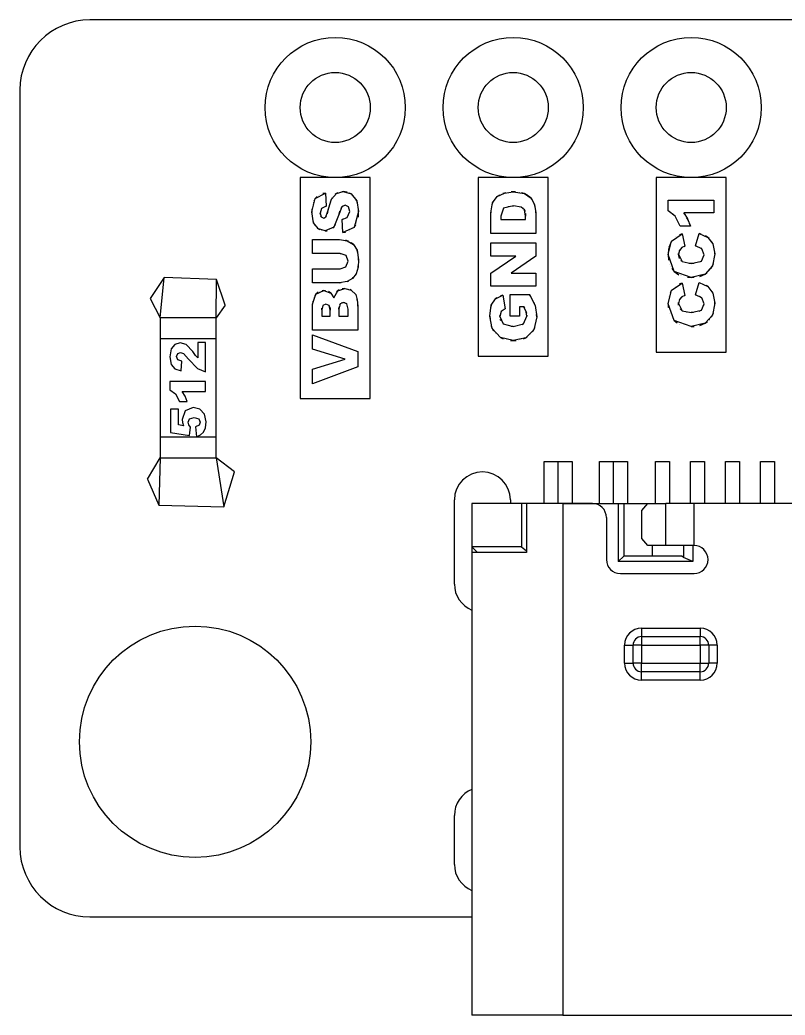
# Model space of a CAD drawing. Extents: x 0 to 21.7, y -1.4 to 12.8.
# Drawn here: x 0 to 10.92, y -1.4 to 12.8 of the extents above; entities that cross this region are included whole.
import ezdxf

# ---------------------------------------------------------------- set-up
doc = ezdxf.new("R2010")
doc.units = 0
doc.layers.get('0').update_dxf_attribs({"linetype": 'continuous'})

# ---------------------------------------------------------------- blocks, each defined once
blk = doc.blocks.new('FACEFEAT')
at = {"color": 0}
for p, q in [((20.7, 12.8), (1, 12.8)), ((0, 11.8), (0, 1)), ((5, 10.55), (4, 10.55)), ((4, 10.55), (4, 7.4)), ((5, 7.4), (5, 10.55)), ((7.54, 10.55), (6.54, 10.55)), ((6.54, 10.55), (6.54, 8)), ((7.54, 8), (7.54, 10.55)), ((9.08, 10.55), (9.08, 8.058)), ((10.08, 10.55), (9.08, 10.55)), ((10.08, 8.058), (10.08, 10.55)), ((4.359, 10.329), (4.37, 10.141)), ((9.249, 10.078), (9.249, 10.226)), ((9.249, 10.226), (9.905, 10.226)), ((9.905, 10.226), (9.905, 10.045)), ((4.609, 9.765), (4.597, 9.954)), ((6.719, 9.752), (6.719, 10.048)), ((6.865, 10.001), (6.865, 9.951)), ((6.865, 9.951), (7.217, 9.951)), ((7.217, 9.951), (7.217, 10)), ((7.364, 10.048), (7.364, 9.752)), ((9.905, 10.045), (9.475, 10.045)), ((9.569, 9.857), (9.422, 9.857)), ((4.177, 9.469), (4.177, 9.668)), ((4.177, 9.668), (4.562, 9.668)), ((7.364, 9.752), (6.719, 9.752)), ((9.45, 9.746), (9.489, 9.57)), ((9.641, 9.578), (9.694, 9.753)), ((6.719, 9.429), (6.719, 9.617)), ((6.719, 9.617), (7.364, 9.617)), ((7.364, 9.617), (7.364, 9.429)), ((4.571, 9.469), (4.177, 9.469)), ((6.719, 9.186), (7.076, 9.429)), ((7.076, 9.429), (6.719, 9.429)), ((7.364, 9.429), (7.01, 9.188)), ((4.177, 9.049), (4.177, 9.248)), ((4.177, 9.248), (4.571, 9.248)), ((2, 8.55), (2.059, 9.126)), ((2.8, 8.55), (2.804, 9.098)), ((6.719, 9), (6.719, 9.186)), ((7.01, 9.188), (7.364, 9.188)), ((7.364, 9.188), (7.364, 9)), ((4.562, 9.049), (4.177, 9.049)), ((7.364, 9), (6.719, 9)), ((9.45, 9.045), (9.489, 8.869)), ((9.641, 8.877), (9.694, 9.052)), ((6.89, 8.872), (6.925, 8.679)), ((6.996, 8.573), (6.996, 8.88)), ((6.996, 8.88), (7.271, 8.88)), ((4.177, 8.372), (4.177, 8.745)), ((4.553, 8.674), (4.553, 8.573)), ((4.684, 8.573), (4.684, 8.675)), ((4.822, 8.716), (4.822, 8.372)), ((7.191, 8.706), (7.13, 8.706)), ((7.13, 8.706), (7.13, 8.573)), ((2.8, 8.55), (2, 8.55)), ((2, 8.55), (2, 8.25)), ((2.8, 8.25), (2.8, 8.55)), ((4.308, 8.661), (4.308, 8.573)), ((4.308, 8.573), (4.43, 8.573)), ((4.43, 8.573), (4.43, 8.66)), ((4.553, 8.573), (4.684, 8.573)), ((7.13, 8.573), (6.996, 8.573)), ((2.8, 8.25), (2, 8.25)), ((2, 8.25), (2, 6.85)), ((2.8, 6.85), (2.8, 8.25)), ((4.177, 8.306), (4.822, 8.067)), ((4.822, 8.372), (4.177, 8.372)), ((4.177, 8.104), (4.177, 8.306)), ((2.537, 8.197), (2.537, 7.98)), ((2.65, 8.197), (2.537, 8.197)), ((2.65, 7.78), (2.65, 8.197)), ((4.642, 7.961), (4.177, 8.104)), ((4.177, 7.816), (4.642, 7.961)), ((4.822, 8.067), (4.822, 7.851)), ((6.54, 8), (7.54, 8)), ((9.08, 8.058), (10.08, 8.058)), ((2.301, 7.791), (2.312, 7.93)), ((4.177, 7.607), (4.177, 7.816)), ((4.822, 7.851), (4.177, 7.607)), ((2.65, 7.639), (2.141, 7.639)), ((2.141, 7.639), (2.141, 7.524)), ((2.65, 7.499), (2.65, 7.639)), ((2.317, 7.499), (2.65, 7.499)), ((4, 7.4), (5, 7.4)), ((2.15, 7.245), (2.15, 6.915)), ((2.261, 7.245), (2.15, 7.245)), ((2.261, 7.021), (2.261, 7.245)), ((2.276, 7.353), (2.389, 7.353)), ((2.336, 7.009), (2.261, 7.021)), ((2.419, 6.871), (2.436, 6.989)), ((2.505, 6.993), (2.52, 6.853)), ((2, 6.85), (2.8, 6.85)), ((2, 6.85), (2, 6.55)), ((2.15, 6.915), (2.419, 6.871)), ((2.8, 6.55), (2.8, 6.85)), ((2, 6.55), (1.985, 5.875)), ((2, 6.55), (2.8, 6.55)), ((2.8, 6.55), (2.909, 5.854)), ((7.48, 5.9), (7.48, 6.5)), ((7.48, 6.5), (7.68, 6.5)), ((7.68, 6.5), (7.88, 6.5)), ((7.68, 5.9), (7.68, 6.5)), ((7.88, 6.5), (7.88, 5.9)), ((8.27, 6.5), (8.47, 6.5)), ((8.27, 5.9), (8.27, 6.5)), ((8.47, 6.5), (8.67, 6.5)), ((8.47, 5.9), (8.47, 6.5)), ((8.67, 6.5), (8.67, 5.9)), ((9.07, 5.9), (9.07, 6.5)), ((9.07, 6.5), (9.27, 6.5)), ((9.27, 6.5), (9.27, 5.9)), ((9.57, 5.9), (9.57, 6.5)), ((9.57, 6.5), (9.77, 6.5)), ((9.77, 6.5), (9.77, 5.9)), ((10.07, 5.9), (10.07, 6.5)), ((10.07, 6.5), (10.27, 6.5)), ((10.27, 6.5), (10.27, 5.9)), ((10.57, 5.9), (10.57, 6.5)), ((10.57, 6.5), (10.77, 6.5)), ((10.77, 6.5), (10.77, 5.9)), ((6.2, 4.75), (6.2, 5.95)), ((6.45, 5.9), (6.45, 5.28)), ((7, 5.95), (7, 5.9)), ((7.23, 5.9), (7.158, 5.9)), ((7.158, 5.9), (7.158, 5.28)), ((7.23, 5.9), (7.23, 5.2)), ((7.75, 5.9), (8.54, 5.9)), ((8.17, 5.9), (7.75, 5.9)), ((7.75, 5.9), (7.75, -1.4)), ((8.54, 5.9), (8.62, 5.9)), ((8.54, 5.9), (8.54, 5.07)), ((8.62, 5.9), (9.025, 5.9)), ((8.62, 5.9), (8.62, 5.15)), ((8.96, 5.9), (9.22, 5.9)), ((9.22, 5.3), (9.22, 5.9)), ((12.23, 5.9), (9.62, 5.9)), ((9.62, 5.3), (9.62, 5.9)), ((8.37, 5.7), (8.37, 5.1)), ((8.874, 5.4), (8.874, 5.8)), ((6.53, 5.2), (6.45, 5.28)), ((6.45, 5.28), (6.45, 5.2)), ((9.22, 5.3), (8.96, 5.3)), ((9.025, 5.3), (9.025, 5.15)), ((9.468, 5.3), (9.468, 5.127)), ((9.605, 5.3), (9.605, 5.07)), ((6.45, 5.2), (6.45, -1.4)), ((8.54, 5.07), (8.62, 5.15)), ((9.445, 5.15), (8.62, 5.15)), ((9.468, 5.127), (9.445, 5.15)), ((9.605, 5.07), (9.468, 5.127)), ((9.605, 5.07), (8.54, 5.07)), ((8.57, 4.9), (9.62, 4.9)), ((8.87, 4.12), (9.71, 4.12)), ((8.87, 4), (9.71, 4)), ((8.63, 3.62), (8.63, 3.88)), ((8.75, 3.62), (8.75, 3.88)), ((8.87, 3.88), (9.71, 3.88)), ((8.87, 3.88), (8.87, 3.62)), ((9.71, 3.88), (9.71, 3.62)), ((9.83, 3.88), (9.83, 3.62)), ((9.95, 3.88), (9.95, 3.62)), ((8.87, 3.62), (9.71, 3.62)), ((9.71, 3.5), (8.87, 3.5)), ((9.71, 3.38), (8.87, 3.38)), ((6.2, 0.75), (6.2, 1.45)), ((1, 0), (6.45, 0)), ((7.75, -1.4), (14.1, -1.4))]:
    blk.add_line(p, q, dxfattribs=at)
for points in [[(4.167, 10.063), (4.212, 10.252)], [(4.212, 10.252), (4.194, 10.215)], [(4.212, 10.252), (4.359, 10.329)], [(4.242, 10.281), (4.212, 10.252)], [(4.257, 10.294), (4.257, 10.294)], [(4.257, 10.293), (4.257, 10.293)], [(4.272, 10.303), (4.272, 10.303)], [(4.273, 10.304), (4.273, 10.304)], [(4.321, 10.321), (4.321, 10.321)], [(4.323, 10.322), (4.322, 10.322)], [(4.359, 10.329), (4.325, 10.322)], [(4.389, 10.055), (4.446, 10.242)], [(4.446, 10.242), (4.43, 10.204)], [(4.446, 10.242), (4.517, 10.324)], [(4.456, 10.26), (4.446, 10.242)], [(4.478, 10.291), (4.478, 10.291)], [(4.478, 10.291), (4.478, 10.291)], [(4.488, 10.301), (4.488, 10.301)], [(4.499, 10.31), (4.499, 10.31)], [(4.517, 10.324), (4.5, 10.311)], [(4.517, 10.324), (4.613, 10.35)], [(4.535, 10.333), (4.517, 10.324)], [(4.537, 10.334), (4.537, 10.334)], [(4.562, 10.343), (4.562, 10.343)], [(4.563, 10.344), (4.563, 10.344)], [(4.591, 10.348), (4.591, 10.348)], [(4.613, 10.35), (4.593, 10.349)], [(4.672, 10.341), (4.613, 10.35)], [(4.613, 10.35), (4.727, 10.316)], [(4.727, 10.316), (4.706, 10.327)], [(4.758, 10.29), (4.727, 10.316)], [(4.727, 10.316), (4.806, 10.22)], [(4.759, 10.289), (4.759, 10.289)], [(4.773, 10.275), (4.773, 10.275)], [(4.774, 10.274), (4.774, 10.274)], [(4.794, 10.244), (4.794, 10.244)], [(4.806, 10.22), (4.795, 10.242)], [(6.743, 10.19), (6.811, 10.279)], [(6.762, 10.225), (6.743, 10.19)], [(6.772, 10.239), (6.772, 10.239)], [(6.793, 10.262), (6.793, 10.262)], [(6.811, 10.279), (6.794, 10.263)], [(6.811, 10.279), (6.914, 10.33)], [(6.845, 10.301), (6.811, 10.279)], [(6.859, 10.309), (6.859, 10.309)], [(6.914, 10.33), (6.892, 10.323)], [(6.914, 10.33), (7.039, 10.346)], [(6.934, 10.334), (6.914, 10.33)], [(6.976, 10.342), (6.976, 10.342)], [(7.039, 10.346), (7.012, 10.345)], [(7.072, 10.345), (7.039, 10.346)], [(7.039, 10.346), (7.199, 10.322)], [(7.132, 10.34), (7.132, 10.34)], [(7.158, 10.334), (7.158, 10.334)], [(7.159, 10.334), (7.159, 10.334)], [(7.199, 10.322), (7.16, 10.333)], [(7.221, 10.312), (7.199, 10.322)], [(7.199, 10.322), (7.295, 10.257)], [(7.295, 10.257), (7.225, 10.31)], [(7.308, 10.241), (7.295, 10.257)], [(7.295, 10.257), (7.346, 10.167)], [(4.168, 10.103), (4.167, 10.063)], [(4.178, 10.173), (4.178, 10.173)], [(4.185, 10.193), (4.185, 10.193)], [(4.185, 10.192), (4.185, 10.192)], [(4.194, 10.213), (4.194, 10.213)], [(4.306, 10.11), (4.287, 10.043)], [(4.37, 10.141), (4.306, 10.11)], [(4.306, 10.11), (4.314, 10.116)], [(4.355, 10.138), (4.37, 10.141)], [(4.397, 10.093), (4.389, 10.055)], [(4.417, 10.168), (4.417, 10.168)], [(4.43, 10.203), (4.43, 10.203)], [(4.595, 10.134), (4.558, 10.032)], [(4.585, 10.115), (4.595, 10.134)], [(4.64, 10.156), (4.595, 10.134)], [(4.595, 10.134), (4.607, 10.145)], [(4.687, 10.133), (4.64, 10.156)], [(4.707, 10.068), (4.687, 10.133)], [(4.819, 10.181), (4.806, 10.22)], [(4.806, 10.22), (4.833, 10.064)], [(4.819, 10.18), (4.819, 10.18)], [(4.826, 10.151), (4.826, 10.151)], [(4.833, 10.064), (4.832, 10.096)], [(6.719, 10.048), (6.743, 10.19)], [(6.725, 10.128), (6.725, 10.128)], [(6.728, 10.144), (6.728, 10.144)], [(6.733, 10.161), (6.733, 10.161)], [(6.743, 10.19), (6.734, 10.162)], [(6.903, 10.112), (6.865, 10.001)], [(7.043, 10.145), (6.903, 10.112)], [(6.903, 10.112), (6.913, 10.117)], [(6.962, 10.139), (7.043, 10.145)], [(7.155, 10.13), (7.043, 10.145)], [(7.155, 10.13), (7.179, 10.117)], [(7.203, 10.089), (7.155, 10.13)], [(7.196, 10.1), (7.203, 10.089)], [(7.203, 10.089), (7.21, 10.069)], [(7.217, 10), (7.203, 10.089)], [(7.327, 10.213), (7.327, 10.213)], [(7.339, 10.188), (7.339, 10.188)], [(7.339, 10.187), (7.339, 10.187)], [(7.346, 10.167), (7.339, 10.186)], [(7.355, 10.127), (7.346, 10.167)], [(7.346, 10.167), (7.364, 10.048)], [(7.36, 10.103), (7.36, 10.103)], [(4.167, 10.063), (4.167, 10.053)], [(4.192, 9.905), (4.167, 10.063)], [(4.173, 9.972), (4.173, 9.972)], [(4.177, 9.955), (4.177, 9.955)], [(4.288, 10.023), (4.287, 10.043)], [(4.287, 10.043), (4.301, 9.991)], [(4.292, 10.081), (4.292, 10.081)], [(4.301, 9.991), (4.296, 10.001)], [(4.301, 9.991), (4.337, 9.973)], [(4.318, 9.978), (4.318, 9.978)], [(4.337, 9.973), (4.365, 9.988)], [(4.344, 9.975), (4.344, 9.975)], [(4.365, 9.988), (4.389, 10.055)], [(4.372, 10), (4.365, 9.988)], [(4.389, 10.055), (4.385, 10.035)], [(4.558, 10.032), (4.48, 9.845)], [(4.558, 10.032), (4.567, 10.072)], [(4.558, 10.032), (4.558, 10.032)], [(4.597, 9.954), (4.668, 9.98)], [(4.612, 9.957), (4.597, 9.954)], [(4.668, 9.98), (4.65, 9.969)], [(4.668, 9.98), (4.707, 10.068)], [(4.682, 9.995), (4.682, 9.995)], [(4.705, 10.046), (4.705, 10.046)], [(4.833, 10.064), (4.77, 9.837)], [(4.83, 9.983), (4.833, 10.064)], [(6.719, 10.069), (6.719, 10.048)], [(7.216, 10.037), (7.217, 10)], [(7.362, 10.074), (7.362, 10.074)], [(7.364, 10.048), (7.363, 10.072)], [(9.249, 10.078), (9.272, 10.066)], [(9.351, 9.999), (9.249, 10.078)], [(9.323, 10.028), (9.351, 9.999)], [(9.422, 9.857), (9.351, 9.999)], [(9.487, 10.029), (9.475, 10.045)], [(9.475, 10.045), (9.529, 9.96)], [(9.506, 10.001), (9.506, 10.001)], [(9.519, 9.979), (9.519, 9.979)], [(9.529, 9.96), (9.52, 9.978)], [(9.538, 9.94), (9.529, 9.96)], [(9.529, 9.96), (9.569, 9.857)], [(4.182, 9.937), (4.182, 9.937)], [(4.182, 9.935), (4.192, 9.905)], [(4.192, 9.905), (4.211, 9.869)], [(4.261, 9.818), (4.192, 9.905)], [(4.222, 9.854), (4.222, 9.854)], [(4.239, 9.837), (4.239, 9.837)], [(4.244, 9.832), (4.261, 9.818)], [(4.261, 9.818), (4.279, 9.808)], [(4.355, 9.789), (4.261, 9.818)], [(4.28, 9.808), (4.28, 9.808)], [(4.48, 9.845), (4.355, 9.789)], [(4.424, 9.803), (4.424, 9.803)], [(4.425, 9.804), (4.425, 9.804)], [(4.463, 9.83), (4.463, 9.83)], [(4.465, 9.831), (4.48, 9.845)], [(4.48, 9.845), (4.502, 9.88)], [(4.503, 9.881), (4.503, 9.881)], [(4.514, 9.9), (4.514, 9.9)], [(4.77, 9.837), (4.609, 9.765)], [(4.765, 9.832), (4.765, 9.832)], [(4.767, 9.834), (4.767, 9.834)], [(4.77, 9.837), (4.796, 9.878)], [(4.77, 9.837), (4.77, 9.837)], [(4.797, 9.88), (4.797, 9.88)], [(4.808, 9.902), (4.808, 9.902)], [(4.809, 9.903), (4.809, 9.903)], [(9.389, 9.938), (9.39, 9.938)], [(9.569, 9.857), (9.556, 9.896)], [(4.306, 9.796), (4.306, 9.796)], [(4.308, 9.796), (4.308, 9.796)], [(4.353, 9.789), (4.353, 9.789)], [(4.355, 9.789), (4.384, 9.792)], [(4.355, 9.789), (4.355, 9.789)], [(4.385, 9.792), (4.385, 9.792)], [(4.387, 9.793), (4.387, 9.793)], [(4.562, 9.668), (4.562, 9.668)], [(4.562, 9.668), (4.67, 9.65)], [(4.609, 9.765), (4.645, 9.771)], [(4.618, 9.663), (4.618, 9.663)], [(4.646, 9.657), (4.646, 9.657)], [(4.647, 9.771), (4.647, 9.771)], [(4.647, 9.656), (4.647, 9.656)], [(4.649, 9.772), (4.649, 9.772)], [(4.697, 9.787), (4.697, 9.787)], [(4.699, 9.788), (4.699, 9.788)], [(9.298, 9.643), (9.45, 9.746)], [(9.362, 9.704), (9.362, 9.704)], [(9.411, 9.731), (9.411, 9.731)], [(9.412, 9.731), (9.412, 9.731)], [(9.45, 9.746), (9.415, 9.732)], [(9.72, 9.745), (9.694, 9.753)], [(9.694, 9.753), (9.817, 9.697)], [(9.762, 9.729), (9.762, 9.729)], [(9.781, 9.719), (9.781, 9.719)], [(9.817, 9.697), (9.782, 9.719)], [(9.835, 9.681), (9.817, 9.697)], [(9.817, 9.697), (9.891, 9.603)], [(4.67, 9.65), (4.649, 9.656)], [(4.689, 9.641), (4.67, 9.65)], [(4.67, 9.65), (4.759, 9.594)], [(4.759, 9.594), (4.727, 9.62)], [(4.759, 9.594), (4.759, 9.594)], [(4.759, 9.594), (4.812, 9.514)], [(4.791, 9.555), (4.791, 9.555)], [(4.797, 9.544), (4.797, 9.544)], [(4.797, 9.544), (4.797, 9.544)], [(4.803, 9.533), (4.803, 9.533)], [(4.812, 9.514), (4.804, 9.532)], [(4.82, 9.487), (4.812, 9.514)], [(4.812, 9.514), (4.833, 9.375)], [(9.249, 9.451), (9.298, 9.643)], [(9.255, 9.532), (9.249, 9.451)], [(9.256, 9.537), (9.256, 9.535)], [(9.257, 9.544), (9.257, 9.544)], [(9.257, 9.543), (9.257, 9.543)], [(9.257, 9.542), (9.257, 9.542)], [(9.257, 9.542), (9.257, 9.542)], [(9.257, 9.541), (9.257, 9.541)], [(9.258, 9.548), (9.258, 9.548)], [(9.258, 9.547), (9.258, 9.547)], [(9.258, 9.546), (9.258, 9.546)], [(9.258, 9.545), (9.258, 9.545)], [(9.298, 9.643), (9.259, 9.551)], [(9.259, 9.55), (9.259, 9.55)], [(9.259, 9.549), (9.259, 9.549)], [(9.298, 9.643), (9.298, 9.643)], [(9.446, 9.551), (9.411, 9.51)], [(9.411, 9.51), (9.416, 9.519)], [(9.489, 9.57), (9.446, 9.551)], [(9.446, 9.551), (9.455, 9.556)], [(9.446, 9.551), (9.446, 9.551)], [(9.48, 9.567), (9.489, 9.57)], [(9.641, 9.578), (9.661, 9.573)], [(9.734, 9.535), (9.641, 9.578)], [(9.718, 9.547), (9.734, 9.535)], [(9.766, 9.449), (9.734, 9.535)], [(9.86, 9.654), (9.86, 9.654)], [(9.891, 9.603), (9.871, 9.639)], [(9.871, 9.639), (9.871, 9.639)], [(9.891, 9.603), (9.891, 9.603)], [(9.891, 9.603), (9.916, 9.46)], [(9.91, 9.538), (9.91, 9.538)], [(4.571, 9.469), (4.581, 9.468)], [(4.654, 9.439), (4.571, 9.469)], [(4.639, 9.45), (4.654, 9.439)], [(4.683, 9.359), (4.654, 9.439)], [(4.82, 9.485), (4.82, 9.485)], [(4.825, 9.468), (4.825, 9.468)], [(4.833, 9.375), (4.827, 9.272)], [(4.828, 9.451), (4.828, 9.451)], [(4.828, 9.449), (4.828, 9.449)], [(4.832, 9.417), (4.832, 9.417)], [(4.833, 9.375), (4.832, 9.415)], [(4.833, 9.374), (4.833, 9.375)], [(9.249, 9.451), (9.256, 9.37)], [(9.335, 9.21), (9.249, 9.451)], [(9.411, 9.51), (9.398, 9.456)], [(9.398, 9.456), (9.399, 9.467)], [(9.412, 9.396), (9.398, 9.456)], [(9.398, 9.456), (9.453, 9.352)], [(9.411, 9.51), (9.411, 9.51)], [(9.412, 9.396), (9.412, 9.396)], [(9.727, 9.357), (9.766, 9.449)], [(9.764, 9.427), (9.764, 9.427)], [(9.916, 9.46), (9.886, 9.289)], [(9.915, 9.492), (9.915, 9.492)], [(9.916, 9.46), (9.915, 9.49)], [(9.916, 9.46), (9.916, 9.46)], [(4.571, 9.248), (4.653, 9.278)], [(4.653, 9.278), (4.683, 9.359)], [(4.666, 9.295), (4.666, 9.295)], [(4.682, 9.34), (4.682, 9.34)], [(4.827, 9.272), (4.801, 9.179)], [(4.827, 9.272), (4.829, 9.292)], [(4.827, 9.272), (4.827, 9.272)], [(9.271, 9.312), (9.271, 9.312)], [(9.284, 9.285), (9.284, 9.285)], [(9.285, 9.284), (9.285, 9.284)], [(9.302, 9.255), (9.302, 9.255)], [(9.304, 9.253), (9.335, 9.21)], [(9.433, 9.37), (9.433, 9.37)], [(9.453, 9.352), (9.434, 9.369)], [(9.453, 9.352), (9.453, 9.352)], [(9.453, 9.352), (9.58, 9.325)], [(9.58, 9.325), (9.553, 9.325)], [(9.58, 9.325), (9.727, 9.357)], [(9.62, 9.326), (9.58, 9.325)], [(9.727, 9.357), (9.699, 9.344)], [(9.886, 9.289), (9.778, 9.174)], [(9.854, 9.239), (9.854, 9.239)], [(9.855, 9.24), (9.855, 9.24)], [(9.864, 9.254), (9.886, 9.289)], [(9.864, 9.253), (9.864, 9.253)], [(9.886, 9.289), (9.897, 9.322)], [(9.897, 9.324), (9.897, 9.324)], [(9.904, 9.344), (9.904, 9.344)], [(9.908, 9.364), (9.908, 9.364)], [(2.059, 9.126), (1.859, 8.825)], [(2.804, 9.098), (2.059, 9.126)], [(2.929, 8.728), (2.804, 9.098)], [(4.745, 9.11), (4.671, 9.068)], [(4.801, 9.179), (4.745, 9.11)], [(4.745, 9.11), (4.758, 9.123)], [(4.745, 9.11), (4.745, 9.11)], [(4.759, 9.123), (4.759, 9.123)], [(4.777, 9.143), (4.777, 9.143)], [(4.777, 9.143), (4.777, 9.143)], [(4.795, 9.17), (4.801, 9.179)], [(4.795, 9.169), (4.795, 9.169)], [(4.801, 9.179), (4.808, 9.197)], [(4.809, 9.198), (4.809, 9.198)], [(4.809, 9.198), (4.809, 9.198)], [(4.817, 9.22), (4.817, 9.22)], [(9.335, 9.21), (9.403, 9.164)], [(9.581, 9.125), (9.335, 9.21)], [(9.421, 9.154), (9.421, 9.154)], [(9.422, 9.154), (9.422, 9.154)], [(9.439, 9.147), (9.439, 9.147)], [(9.527, 9.128), (9.581, 9.125)], [(9.778, 9.174), (9.581, 9.125)], [(9.581, 9.125), (9.622, 9.127)], [(9.704, 9.141), (9.778, 9.174)], [(9.778, 9.174), (9.804, 9.192)], [(9.806, 9.193), (9.806, 9.193)], [(9.807, 9.194), (9.807, 9.194)], [(9.843, 9.226), (9.843, 9.226)], [(9.844, 9.227), (9.844, 9.227)], [(4.537, 8.935), (4.639, 8.968)], [(4.556, 8.947), (4.537, 8.935)], [(4.671, 9.068), (4.562, 9.049)], [(4.562, 9.049), (4.584, 9.051)], [(4.583, 8.96), (4.583, 8.96)], [(4.585, 9.051), (4.585, 9.051)], [(4.598, 8.964), (4.598, 8.964)], [(4.639, 8.968), (4.599, 8.964)], [(4.612, 9.054), (4.612, 9.054)], [(4.639, 8.968), (4.639, 8.968)], [(4.639, 8.968), (4.729, 8.945)], [(4.671, 9.068), (4.687, 9.074)], [(4.671, 9.068), (4.671, 9.068)], [(4.688, 9.074), (4.688, 9.074)], [(4.688, 8.962), (4.688, 8.962)], [(4.689, 9.075), (4.689, 9.075)], [(4.708, 9.084), (4.708, 9.084)], [(4.71, 8.954), (4.71, 8.954)], [(4.711, 8.953), (4.711, 8.953)], [(4.729, 8.945), (4.712, 8.953)], [(9.298, 8.942), (9.45, 9.045)], [(9.362, 9.003), (9.362, 9.003)], [(9.411, 9.03), (9.411, 9.03)], [(9.412, 9.031), (9.412, 9.031)], [(9.45, 9.045), (9.415, 9.032)], [(9.694, 9.052), (9.694, 9.052)], [(9.694, 9.052), (9.817, 8.996)], [(9.762, 9.029), (9.762, 9.029)], [(9.777, 9.021), (9.777, 9.021)], [(9.777, 9.021), (9.777, 9.021)], [(9.793, 9.012), (9.793, 9.012)], [(9.817, 8.996), (9.794, 9.011)], [(9.817, 8.996), (9.817, 8.996)], [(9.817, 8.996), (9.891, 8.902)], [(9.836, 8.979), (9.836, 8.979)], [(9.86, 8.954), (9.86, 8.954)], [(1.859, 8.825), (2, 8.55)], [(4.177, 8.745), (4.224, 8.888)], [(4.196, 8.844), (4.196, 8.844)], [(4.196, 8.844), (4.196, 8.844)], [(4.206, 8.861), (4.206, 8.861)], [(4.224, 8.888), (4.207, 8.862)], [(4.224, 8.888), (4.338, 8.938)], [(4.255, 8.914), (4.224, 8.888)], [(4.276, 8.926), (4.276, 8.926)], [(4.309, 8.935), (4.309, 8.935)], [(4.311, 8.935), (4.311, 8.935)], [(4.338, 8.938), (4.312, 8.935)], [(4.36, 8.936), (4.338, 8.938)], [(4.338, 8.938), (4.436, 8.902)], [(4.436, 8.902), (4.402, 8.924)], [(4.436, 8.902), (4.436, 8.902)], [(4.436, 8.902), (4.479, 8.833)], [(4.461, 8.873), (4.461, 8.873)], [(4.472, 8.85), (4.472, 8.85)], [(4.473, 8.849), (4.473, 8.849)], [(4.479, 8.833), (4.473, 8.848)], [(4.479, 8.833), (4.537, 8.935)], [(4.485, 8.853), (4.479, 8.833)], [(4.51, 8.905), (4.51, 8.905)], [(4.51, 8.905), (4.51, 8.905)], [(4.537, 8.935), (4.52, 8.918)], [(4.52, 8.917), (4.52, 8.917)], [(4.729, 8.945), (4.729, 8.945)], [(4.729, 8.945), (4.793, 8.881)], [(4.765, 8.917), (4.765, 8.917)], [(4.793, 8.881), (4.782, 8.896)], [(4.797, 8.872), (4.793, 8.881)], [(4.793, 8.881), (4.814, 8.805)], [(4.797, 8.871), (4.797, 8.871)], [(4.805, 8.85), (4.805, 8.85)], [(4.814, 8.805), (4.811, 8.821)], [(4.816, 8.787), (4.814, 8.805)], [(4.814, 8.805), (4.822, 8.716)], [(6.727, 8.731), (6.787, 8.819)], [(6.787, 8.819), (6.772, 8.804)], [(6.787, 8.819), (6.89, 8.872)], [(6.806, 8.833), (6.787, 8.819)], [(6.807, 8.834), (6.807, 8.834)], [(6.82, 8.842), (6.82, 8.842)], [(6.833, 8.849), (6.833, 8.849)], [(6.89, 8.872), (6.852, 8.858)], [(7.29, 8.851), (7.271, 8.88)], [(7.271, 8.88), (7.353, 8.724)], [(9.249, 8.75), (9.298, 8.942)], [(9.262, 8.86), (9.261, 8.859)], [(9.298, 8.942), (9.28, 8.906)], [(9.298, 8.942), (9.298, 8.942)], [(9.411, 8.809), (9.398, 8.755)], [(9.446, 8.85), (9.411, 8.809)], [(9.411, 8.809), (9.416, 8.819)], [(9.411, 8.809), (9.411, 8.809)], [(9.43, 8.837), (9.446, 8.85)], [(9.489, 8.869), (9.446, 8.85)], [(9.446, 8.85), (9.455, 8.855)], [(9.48, 8.867), (9.489, 8.869)], [(9.641, 8.877), (9.661, 8.872)], [(9.734, 8.835), (9.641, 8.877)], [(9.7, 8.857), (9.734, 8.835)], [(9.766, 8.748), (9.734, 8.835)], [(9.891, 8.902), (9.879, 8.924)], [(9.891, 8.902), (9.891, 8.902)], [(9.891, 8.902), (9.916, 8.759)], [(9.91, 8.838), (9.91, 8.838)], [(2.929, 8.728), (2.8, 8.55)], [(4.18, 8.786), (4.177, 8.745)], [(4.324, 8.725), (4.308, 8.661)], [(4.308, 8.661), (4.31, 8.687)], [(4.368, 8.743), (4.324, 8.725)], [(4.324, 8.724), (4.324, 8.725)], [(4.332, 8.731), (4.332, 8.731)], [(4.414, 8.725), (4.368, 8.743)], [(4.414, 8.725), (4.42, 8.715)], [(4.43, 8.66), (4.414, 8.725)], [(4.428, 8.695), (4.43, 8.66)], [(4.571, 8.747), (4.553, 8.674)], [(4.553, 8.674), (4.555, 8.705)], [(4.566, 8.738), (4.571, 8.747)], [(4.617, 8.768), (4.571, 8.747)], [(4.579, 8.755), (4.579, 8.755)], [(4.591, 8.763), (4.606, 8.767)], [(4.617, 8.768), (4.637, 8.766)], [(4.666, 8.747), (4.617, 8.768)], [(4.651, 8.759), (4.666, 8.747)], [(4.684, 8.675), (4.666, 8.747)], [(4.822, 8.716), (4.821, 8.736)], [(6.708, 8.571), (6.727, 8.731)], [(6.727, 8.731), (6.719, 8.7)], [(6.719, 8.698), (6.719, 8.698)], [(6.727, 8.731), (6.727, 8.731)], [(6.752, 8.78), (6.752, 8.78)], [(6.761, 8.791), (6.761, 8.791)], [(6.77, 8.802), (6.77, 8.802)], [(6.771, 8.803), (6.771, 8.803)], [(6.925, 8.679), (6.869, 8.639)], [(6.924, 8.679), (6.925, 8.679)], [(7.191, 8.706), (7.199, 8.692)], [(7.224, 8.636), (7.191, 8.706)], [(7.322, 8.796), (7.322, 8.796)], [(7.337, 8.763), (7.337, 8.763)], [(7.353, 8.724), (7.338, 8.762)], [(7.353, 8.724), (7.353, 8.724)], [(7.353, 8.724), (7.375, 8.563)], [(9.249, 8.75), (9.253, 8.697)], [(9.335, 8.509), (9.249, 8.75)], [(9.249, 8.75), (9.249, 8.75)], [(9.253, 8.694), (9.253, 8.694)], [(9.253, 8.691), (9.253, 8.691)], [(9.398, 8.755), (9.399, 8.766)], [(9.401, 8.73), (9.398, 8.755)], [(9.398, 8.755), (9.453, 8.651)], [(9.417, 8.687), (9.417, 8.687)], [(9.453, 8.651), (9.423, 8.679)], [(9.423, 8.679), (9.423, 8.679)], [(9.727, 8.657), (9.766, 8.748)], [(9.764, 8.726), (9.764, 8.726)], [(9.916, 8.759), (9.886, 8.588)], [(9.908, 8.663), (9.908, 8.663)], [(9.915, 8.791), (9.915, 8.791)], [(9.916, 8.759), (9.915, 8.789)], [(9.916, 8.739), (9.916, 8.759)], [(6.708, 8.572), (6.708, 8.571)], [(6.708, 8.571), (6.709, 8.53)], [(6.739, 8.395), (6.708, 8.571)], [(6.869, 8.639), (6.849, 8.567)], [(6.849, 8.567), (6.85, 8.582)], [(6.849, 8.567), (6.895, 8.462)], [(6.861, 8.508), (6.855, 8.527)], [(6.869, 8.639), (6.878, 8.65)], [(6.869, 8.639), (6.869, 8.639)], [(7.189, 8.463), (7.234, 8.573)], [(7.224, 8.636), (7.229, 8.617)], [(7.234, 8.573), (7.224, 8.636)], [(7.224, 8.636), (7.224, 8.636)], [(7.231, 8.546), (7.231, 8.546)], [(7.233, 8.585), (7.234, 8.573)], [(7.375, 8.563), (7.336, 8.376)], [(7.369, 8.649), (7.369, 8.649)], [(7.374, 8.598), (7.374, 8.598)], [(7.375, 8.563), (7.374, 8.596)], [(7.375, 8.563), (7.375, 8.563)], [(9.27, 8.613), (9.27, 8.613)], [(9.453, 8.651), (9.58, 8.624)], [(9.517, 8.628), (9.512, 8.629)], [(9.551, 8.625), (9.551, 8.625)], [(9.58, 8.624), (9.727, 8.657)], [(9.611, 8.624), (9.58, 8.624)], [(9.727, 8.657), (9.69, 8.639)], [(9.886, 8.588), (9.778, 8.473)], [(9.843, 8.525), (9.844, 8.526)], [(9.856, 8.542), (9.856, 8.542)], [(9.868, 8.559), (9.868, 8.559)], [(9.869, 8.56), (9.886, 8.588)], [(9.886, 8.588), (9.897, 8.621)], [(9.897, 8.623), (9.897, 8.623)], [(9.904, 8.644), (9.904, 8.644)], [(9.904, 8.643), (9.904, 8.643)], [(6.716, 8.471), (6.716, 8.471)], [(6.72, 8.452), (6.72, 8.452)], [(6.721, 8.451), (6.721, 8.451)], [(6.727, 8.431), (6.727, 8.431)], [(6.727, 8.429), (6.739, 8.395)], [(6.739, 8.395), (6.757, 8.364)], [(6.858, 8.267), (6.739, 8.395)], [(6.895, 8.462), (6.895, 8.462)], [(6.895, 8.462), (7.039, 8.423)], [(7.039, 8.423), (7.008, 8.424)], [(7.039, 8.423), (7.189, 8.463)], [(7.039, 8.423), (7.039, 8.423)], [(7.189, 8.463), (7.161, 8.447)], [(7.336, 8.376), (7.35, 8.412)], [(7.351, 8.413), (7.351, 8.413)], [(7.359, 8.437), (7.359, 8.437)], [(7.359, 8.436), (7.359, 8.436)], [(7.365, 8.458), (7.365, 8.458)], [(9.335, 8.509), (9.379, 8.478)], [(9.581, 8.424), (9.335, 8.509)], [(9.335, 8.509), (9.335, 8.509)], [(9.381, 8.476), (9.381, 8.476)], [(9.41, 8.459), (9.41, 8.459)], [(9.411, 8.459), (9.411, 8.459)], [(9.778, 8.473), (9.581, 8.424)], [(9.581, 8.424), (9.622, 8.426)], [(9.581, 8.424), (9.581, 8.424)], [(9.704, 8.44), (9.778, 8.473)], [(9.778, 8.473), (9.811, 8.496)], [(6.758, 8.362), (6.758, 8.362)], [(6.788, 8.322), (6.788, 8.322)], [(6.79, 8.32), (6.79, 8.32)], [(6.855, 8.269), (6.855, 8.269)], [(6.858, 8.267), (6.895, 8.251)], [(7.041, 8.224), (6.858, 8.267)], [(6.858, 8.267), (6.858, 8.267)], [(6.897, 8.25), (6.897, 8.25)], [(6.919, 8.241), (6.919, 8.241)], [(6.92, 8.241), (6.92, 8.241)], [(7.219, 8.263), (7.041, 8.224)], [(7.16, 8.24), (7.16, 8.24)], [(7.183, 8.249), (7.183, 8.249)], [(7.185, 8.249), (7.219, 8.263)], [(7.336, 8.376), (7.219, 8.263)], [(7.219, 8.263), (7.237, 8.274)], [(7.239, 8.275), (7.239, 8.275)], [(7.286, 8.311), (7.286, 8.311)], [(7.288, 8.312), (7.288, 8.312)], [(7.316, 8.347), (7.316, 8.347)], [(7.317, 8.348), (7.336, 8.376)], [(2.158, 8.106), (2.141, 7.992)], [(2.21, 8.17), (2.158, 8.106)], [(2.287, 8.194), (2.21, 8.17)], [(2.374, 8.167), (2.287, 8.194)], [(2.466, 8.07), (2.374, 8.167)], [(6.942, 8.235), (6.942, 8.235)], [(7.003, 8.226), (7.041, 8.224)], [(7.041, 8.224), (7.082, 8.226)], [(7.084, 8.226), (7.084, 8.226)], [(7.11, 8.229), (7.11, 8.229)], [(7.135, 8.233), (7.135, 8.233)], [(7.137, 8.234), (7.137, 8.234)], [(2.141, 7.992), (2.159, 7.882)], [(2.237, 7.996), (2.253, 8.038)], [(2.253, 7.952), (2.237, 7.996)], [(2.253, 8.038), (2.292, 8.055)], [(2.312, 7.93), (2.253, 7.952)], [(2.292, 8.055), (2.337, 8.038)], [(2.337, 8.038), (2.405, 7.96)], [(2.405, 7.96), (2.534, 7.824)], [(2.506, 8.013), (2.466, 8.07)], [(2.537, 7.98), (2.506, 8.013)], [(2.159, 7.882), (2.21, 7.821)], [(2.21, 7.821), (2.301, 7.791)], [(2.534, 7.824), (2.65, 7.78)], [(2.141, 7.524), (2.221, 7.463)], [(2.221, 7.463), (2.276, 7.353)], [(2.359, 7.433), (2.317, 7.499)], [(2.389, 7.353), (2.359, 7.433)], [(2.474, 7.269), (2.359, 7.222)], [(2.567, 7.245), (2.474, 7.269)], [(2.635, 7.176), (2.567, 7.245)], [(2.359, 7.222), (2.314, 7.1)], [(2.314, 7.1), (2.32, 7.055)], [(2.4, 7.059), (2.421, 7.11)], [(2.421, 7.11), (2.486, 7.129)], [(2.486, 7.129), (2.552, 7.11)], [(2.552, 7.11), (2.574, 7.062)], [(2.659, 7.063), (2.635, 7.176)], [(2.32, 7.055), (2.336, 7.009)], [(2.41, 7.02), (2.4, 7.059)], [(2.436, 6.989), (2.41, 7.02)], [(2.556, 7.017), (2.505, 6.993)], [(2.574, 7.062), (2.556, 7.017)], [(2.621, 6.919), (2.649, 6.979)], [(2.649, 6.979), (2.659, 7.063)], [(2.52, 6.853), (2.579, 6.879)], [(2.579, 6.879), (2.621, 6.919)], [(1.82, 6.246), (2, 6.55)], [(3.064, 6.353), (2.8, 6.55)], [(2.909, 5.854), (3.064, 6.353)], [(1.82, 6.246), (1.985, 5.875)], [(1.985, 5.875), (2.909, 5.854)], [(7.158, 5.9), (6.45, 5.9)], [(7.75, 5.9), (7.23, 5.9)], [(8.874, 5.8), (8.96, 5.9)], [(9.62, 5.9), (9.22, 5.9)], [(8.96, 5.3), (8.874, 5.4)], [(7.158, 5.28), (6.45, 5.28)], [(7.158, 5.28), (7.23, 5.224)], [(9.62, 5.3), (9.22, 5.3)], [(7.23, 5.2), (6.45, 5.2)], [(7.23, 5.2), (6.53, 5.2)], [(8.87, 4.12), (8.87, 4)], [(9.71, 4.12), (9.71, 4)], [(8.87, 4), (8.87, 3.88)], [(9.71, 3.88), (9.71, 4)], [(8.63, 3.88), (8.75, 3.88)], [(8.87, 3.88), (8.75, 3.88)], [(9.83, 3.88), (9.71, 3.88)], [(9.95, 3.88), (9.83, 3.88)], [(8.63, 3.62), (8.75, 3.62)], [(8.87, 3.62), (8.75, 3.62)], [(8.87, 3.5), (8.87, 3.62)], [(9.71, 3.62), (9.83, 3.62)], [(9.71, 3.5), (9.71, 3.62)], [(9.95, 3.62), (9.83, 3.62)], [(8.87, 3.38), (8.87, 3.5)], [(9.71, 3.38), (9.71, 3.5)], [(7.75, -1.4), (6.45, -1.4)]]:
    blk.add_lwpolyline(points, dxfattribs=at)
for centre, radius in [((4.5, 11.55), 1), ((7.04, 11.55), 1), ((9.58, 11.55), 1), ((4.5, 11.55), 0.5), ((7.04, 11.55), 0.5), ((9.58, 11.55), 0.5), ((2.5, 2.5), 1.65)]:
    blk.add_circle(centre, radius, dxfattribs=at)
for centre, radius, start, end in [((1, 11.8), 1, 90, -180), ((6.6, 5.95), 0.4, 0, 180), ((8.17, 5.7), 0.2, 0, 90), ((9.62, 5.1), 0.2, -90, 90), ((8.57, 5.1), 0.2, -180, -90), ((6.6, 4.75), 0.4, 180, -112.0243), ((8.87, 3.88), 0.24, 90, -180), ((8.87, 3.88), 0.24, 90, -180), ((9.71, 3.88), 0.24, 0, 90), ((8.87, 3.88), 0.12, 90, -180), ((9.71, 3.88), 0.12, 0, 90), ((8.87, 3.62), 0.24, -180, -90), ((8.87, 3.62), 0.24, -180, -90), ((8.87, 3.62), 0.12, -180, -90), ((9.71, 3.62), 0.12, -90, 0), ((9.71, 3.62), 0.24, -90, 0), ((6.6, 1.45), 0.4, 112.0243, -180), ((1, 1), 1, -180, -90), ((6.6, 0.75), 0.4, -180, -112.0243)]:
    blk.add_arc(centre, radius, start, end, dxfattribs=at)

msp = doc.modelspace()

# ---------------------------------------------------------------- block references
at = {"color": 0}
msp.add_blockref('FACEFEAT', (0, 0), dxfattribs=at)

doc.saveas('drawing.dxf')
